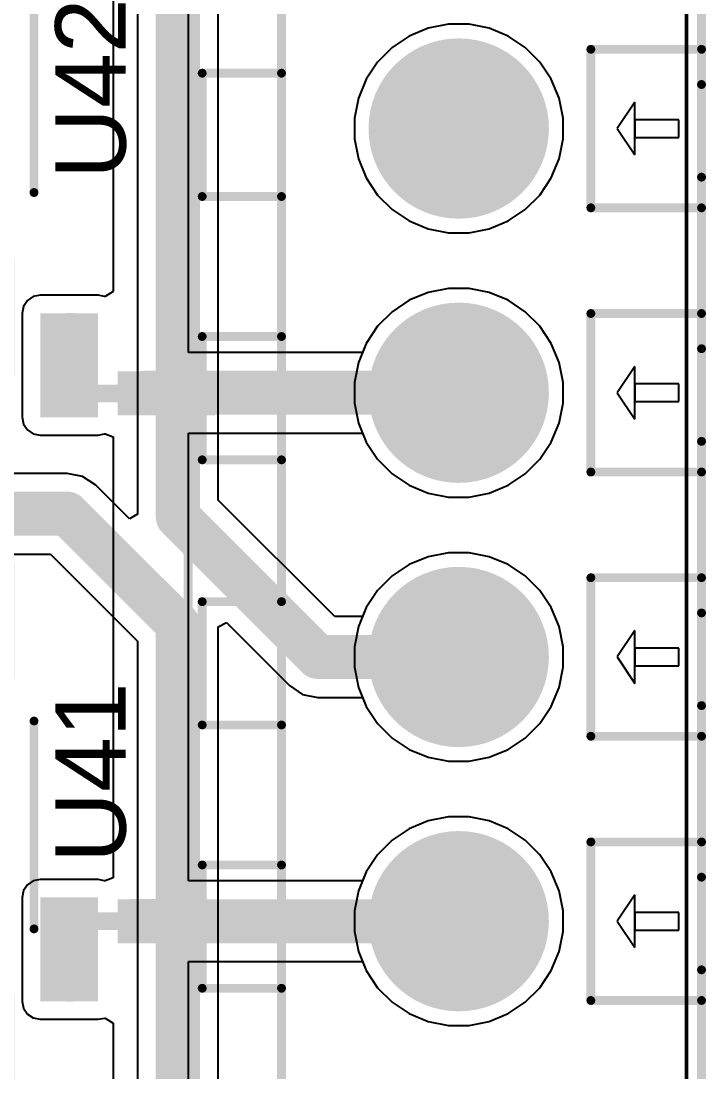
# Model space of a CAD drawing. Header units: millimetres. Extents: x 0 to 5423, y 0 to 5425.
# Drawn here: x 148.23 to 158.11, y 60.38 to 75.53 of the extents above; entities that cross this region are included whole.
import ezdxf

# ---------------------------------------------------------------- set-up
doc = ezdxf.new("R2010")
doc.units = ezdxf.units.MM
for name, color, linetype in [('BottomLayer', 5, 'Continuous'), ('BottomSolder', 6, 'Continuous'), ('MultiLayer', 9, 'Continuous'), ('PadHoleLayer', 156, 'Continuous'), ('TopLayer', 1, 'Continuous'), ('TopOverlay', 2, 'Continuous'), ('TopPaste', 8, 'Continuous'), ('TopSolder', 216, 'Continuous'), ('ViaHoleLayer', 16, 'Continuous')]:
    doc.layers.add(name, color=color, linetype=linetype)
doc.styles.add('Arial', font='', dxfattribs={"height": 0.2})
doc.styles.get('Arial').set_extended_font_data('Arial')

# ---------------------------------------------------------------- blocks, each defined once
blk = doc.blocks.new('N___T___P___39')
at = {"layer": 'TopLayer'}
for points in [[(-0.699, -0.318), (-0.699, 0.318), (-0.241, 0.318), (-0.241, -0.318)], [(0.241, -0.318), (0.241, 0.318), (0.699, 0.318), (0.699, -0.318)], [(-0.386, -0.127), (0.376, -0.127), (0.376, 0.127), (-0.386, 0.127)]]:
    blk.add_hatch(color=1, dxfattribs=at).paths.add_polyline_path(points)
at = {"layer": 'TopPaste'}
for points in [[(-0.699, -0.318), (-0.699, 0.318), (-0.241, 0.318), (-0.241, -0.318)], [(0.241, -0.318), (0.241, 0.318), (0.699, 0.318), (0.699, -0.318)]]:
    blk.add_hatch(color=8, dxfattribs=at).paths.add_polyline_path(points)
blk = doc.blocks.new('N___T___P___40')
at = {"layer": 'TopLayer'}
for points in [[(-0.699, -0.318), (-0.699, 0.318), (-0.241, 0.318), (-0.241, -0.318)], [(0.241, -0.318), (0.241, 0.318), (0.699, 0.318), (0.699, -0.318)], [(-0.385, -0.127), (0.377, -0.127), (0.377, 0.127), (-0.385, 0.127)]]:
    blk.add_hatch(color=1, dxfattribs=at).paths.add_polyline_path(points)
at = {"layer": 'TopPaste'}
for points in [[(-0.699, -0.318), (-0.699, 0.318), (-0.241, 0.318), (-0.241, -0.318)], [(0.241, -0.318), (0.241, 0.318), (0.699, 0.318), (0.699, -0.318)]]:
    blk.add_hatch(color=8, dxfattribs=at).paths.add_polyline_path(points)
blk = doc.blocks.new('SOP_4_2_54_101')
at = {"layer": 'TopLayer'}
for points in [[(-3.85, 1.67), (-2.4, 1.67), (-2.4, 0.87), (-3.85, 0.87)], [(2.4, 1.67), (3.85, 1.67), (3.85, 0.87), (2.4, 0.87)], [(-3.85, -0.87), (-2.4, -0.87), (-2.4, -1.67), (-3.85, -1.67)], [(2.4, -0.87), (3.85, -0.87), (3.85, -1.67), (2.4, -1.67)]]:
    blk.add_hatch(color=1, dxfattribs=at).paths.add_polyline_path(points)
at = {"layer": 'TopPaste'}
for points in [[(-3.85, 1.67), (-2.4, 1.67), (-2.4, 0.87), (-3.85, 0.87)], [(2.4, 1.67), (3.85, 1.67), (3.85, 0.87), (2.4, 0.87)], [(-3.85, -0.87), (-2.4, -0.87), (-2.4, -1.67), (-3.85, -1.67)], [(2.4, -0.87), (3.85, -0.87), (3.85, -1.67), (2.4, -1.67)]]:
    blk.add_hatch(color=8, dxfattribs=at).paths.add_polyline_path(points)
at = {"layer": 'TopSolder'}
for points in [[(-3.952, 1.772), (-2.298, 1.772), (-2.298, 0.768), (-3.952, 0.768)], [(2.298, 1.772), (3.952, 1.772), (3.952, 0.768), (2.298, 0.768)], [(-3.952, -0.768), (-2.298, -0.768), (-2.298, -1.772), (-3.952, -1.772)], [(2.298, -0.768), (3.952, -0.768), (3.952, -1.772), (2.298, -1.772)]]:
    blk.add_hatch(color=216, dxfattribs=at).paths.add_polyline_path(points)
at = {"layer": 'TopOverlay', "const_width": 0.127}
for points in [[(-1.321, 2.057), (1.676, 2.057)], [(-4.14, 1.473), (-4.14, 1.219)], [(-4.14, 1.473), (-4.013, 1.346)], [(-4.013, 1.346), (-4.14, 1.219)], [(-1.321, -2.057), (1.676, -2.057)]]:
    blk.add_lwpolyline(points, dxfattribs=at)
at = {"layer": 'TopOverlay', "const_width": 0.0635}
for points in [[(-1.353, 2.057, 1), (-1.289, 2.057, 1)], [(1.645, 2.057, 1), (1.708, 2.057, 1)], [(-4.172, 1.473, 1), (-4.108, 1.473, 1)], [(-4.172, 1.473, 1), (-4.108, 1.473, 1)], [(-4.045, 1.346, 1), (-3.981, 1.346, 1)], [(-4.045, 1.346, 1), (-3.981, 1.346, 1)], [(-4.172, 1.219, 1), (-4.108, 1.219, 1)], [(-4.172, 1.219, 1), (-4.108, 1.219, 1)], [(-1.353, -2.057, 1), (-1.289, -2.057, 1)], [(1.645, -2.057, 1), (1.708, -2.057, 1)]]:
    blk.add_lwpolyline(points, format="xyb", close=True, dxfattribs=at)
blk = doc.blocks.new('SOP_4_2_54_102')
at = {"layer": 'TopLayer'}
for points in [[(-3.85, 1.67), (-2.4, 1.67), (-2.4, 0.87), (-3.85, 0.87)], [(2.4, 1.67), (3.85, 1.67), (3.85, 0.87), (2.4, 0.87)], [(-3.85, -0.87), (-2.4, -0.87), (-2.4, -1.67), (-3.85, -1.67)], [(2.4, -0.87), (3.85, -0.87), (3.85, -1.67), (2.4, -1.67)]]:
    blk.add_hatch(color=1, dxfattribs=at).paths.add_polyline_path(points)
at = {"layer": 'TopPaste'}
for points in [[(-3.85, 1.67), (-2.4, 1.67), (-2.4, 0.87), (-3.85, 0.87)], [(2.4, 1.67), (3.85, 1.67), (3.85, 0.87), (2.4, 0.87)], [(-3.85, -0.87), (-2.4, -0.87), (-2.4, -1.67), (-3.85, -1.67)], [(2.4, -0.87), (3.85, -0.87), (3.85, -1.67), (2.4, -1.67)]]:
    blk.add_hatch(color=8, dxfattribs=at).paths.add_polyline_path(points)
at = {"layer": 'TopSolder'}
for points in [[(-3.952, 1.772), (-2.298, 1.772), (-2.298, 0.768), (-3.952, 0.768)], [(2.298, 1.772), (3.952, 1.772), (3.952, 0.768), (2.298, 0.768)], [(-3.952, -0.768), (-2.298, -0.768), (-2.298, -1.772), (-3.952, -1.772)], [(2.298, -0.768), (3.952, -0.768), (3.952, -1.772), (2.298, -1.772)]]:
    blk.add_hatch(color=216, dxfattribs=at).paths.add_polyline_path(points)
at = {"layer": 'TopOverlay', "const_width": 0.127}
for points in [[(-1.321, 2.057), (1.676, 2.057)], [(-4.14, 1.473), (-4.14, 1.219)], [(-4.14, 1.473), (-4.013, 1.346)], [(-4.013, 1.346), (-4.14, 1.219)], [(-1.321, -2.057), (1.676, -2.057)]]:
    blk.add_lwpolyline(points, dxfattribs=at)
at = {"layer": 'TopOverlay', "const_width": 0.0635}
for points in [[(-1.353, 2.057, 1), (-1.289, 2.057, 1)], [(1.645, 2.057, 1), (1.708, 2.057, 1)], [(-4.172, 1.473, 1), (-4.108, 1.473, 1)], [(-4.172, 1.473, 1), (-4.108, 1.473, 1)], [(-4.045, 1.346, 1), (-3.981, 1.346, 1)], [(-4.045, 1.346, 1), (-3.981, 1.346, 1)], [(-4.172, 1.219, 1), (-4.108, 1.219, 1)], [(-4.172, 1.219, 1), (-4.108, 1.219, 1)], [(-1.353, -2.057, 1), (-1.289, -2.057, 1)], [(1.645, -2.057, 1), (1.708, -2.057, 1)]]:
    blk.add_lwpolyline(points, format="xyb", close=True, dxfattribs=at)
blk = doc.blocks.new('DB125_3_81_8P_GN_S_301')
at = {"layer": 'BottomLayer'}
h = blk.add_hatch(color=5, dxfattribs=at)
edge = h.paths.add_edge_path()
edge.add_arc((-1.905, 0), 1.25, 0, 360)
h = blk.add_hatch(color=5, dxfattribs=at)
edge = h.paths.add_edge_path()
edge.add_arc((1.905, 0), 1.25, 0, 360)
h = blk.add_hatch(color=5, dxfattribs=at)
edge = h.paths.add_edge_path()
edge.add_arc((5.715, 0), 1.25, 0, 360)
h = blk.add_hatch(color=5, dxfattribs=at)
edge = h.paths.add_edge_path()
edge.add_arc((9.525, 0), 1.25, 0, 360)
at = {"layer": 'BottomSolder'}
h = blk.add_hatch(color=6, dxfattribs=at)
edge = h.paths.add_edge_path()
edge.add_arc((-1.905, 0), 1.3, 0, 360)
h = blk.add_hatch(color=6, dxfattribs=at)
edge = h.paths.add_edge_path()
edge.add_arc((1.905, 0), 1.3, 0, 360)
h = blk.add_hatch(color=6, dxfattribs=at)
edge = h.paths.add_edge_path()
edge.add_arc((5.715, 0), 1.3, 0, 360)
h = blk.add_hatch(color=6, dxfattribs=at)
edge = h.paths.add_edge_path()
edge.add_arc((9.525, 0), 1.3, 0, 360)
at = {"layer": 'MultiLayer'}
h = blk.add_hatch(color=9, dxfattribs=at)
edge = h.paths.add_edge_path()
edge.add_arc((-1.905, 0), 1.25, 0, 360)
h = blk.add_hatch(color=9, dxfattribs=at)
edge = h.paths.add_edge_path()
edge.add_arc((1.905, 0), 1.25, 0, 360)
h = blk.add_hatch(color=9, dxfattribs=at)
edge = h.paths.add_edge_path()
edge.add_arc((5.715, 0), 1.25, 0, 360)
h = blk.add_hatch(color=9, dxfattribs=at)
edge = h.paths.add_edge_path()
edge.add_arc((9.525, 0), 1.25, 0, 360)
at = {"layer": 'PadHoleLayer'}
h = blk.add_hatch(color=156, dxfattribs=at)
edge = h.paths.add_edge_path()
edge.add_arc((-1.905, 0), 0.625, 0, 360)
h = blk.add_hatch(color=156, dxfattribs=at)
edge = h.paths.add_edge_path()
edge.add_arc((1.905, 0), 0.625, 0, 360)
h = blk.add_hatch(color=156, dxfattribs=at)
edge = h.paths.add_edge_path()
edge.add_arc((5.715, 0), 0.625, 0, 360)
h = blk.add_hatch(color=156, dxfattribs=at)
edge = h.paths.add_edge_path()
edge.add_arc((9.525, 0), 0.625, 0, 360)
at = {"layer": 'TopLayer'}
h = blk.add_hatch(color=1, dxfattribs=at)
edge = h.paths.add_edge_path()
edge.add_arc((-1.905, 0), 1.25, 0, 360)
h = blk.add_hatch(color=1, dxfattribs=at)
edge = h.paths.add_edge_path()
edge.add_arc((1.905, 0), 1.25, 0, 360)
h = blk.add_hatch(color=1, dxfattribs=at)
edge = h.paths.add_edge_path()
edge.add_arc((5.715, 0), 1.25, 0, 360)
h = blk.add_hatch(color=1, dxfattribs=at)
edge = h.paths.add_edge_path()
edge.add_arc((9.525, 0), 1.25, 0, 360)
at = {"layer": 'TopSolder'}
h = blk.add_hatch(color=216, dxfattribs=at)
edge = h.paths.add_edge_path()
edge.add_arc((-1.905, 0), 1.3, 0, 360)
h = blk.add_hatch(color=216, dxfattribs=at)
edge = h.paths.add_edge_path()
edge.add_arc((1.905, 0), 1.3, 0, 360)
h = blk.add_hatch(color=216, dxfattribs=at)
edge = h.paths.add_edge_path()
edge.add_arc((5.715, 0), 1.3, 0, 360)
h = blk.add_hatch(color=216, dxfattribs=at)
edge = h.paths.add_edge_path()
edge.add_arc((9.525, 0), 1.3, 0, 360)
at = {"layer": 'TopOverlay'}
for p, q in [((-1.905, -2.286), (-2.286, -2.54)), ((-1.524, -2.54), (-1.905, -2.286)), ((1.905, -2.286), (1.524, -2.54)), ((2.286, -2.54), (1.905, -2.286)), ((5.715, -2.286), (5.334, -2.54)), ((6.096, -2.54), (5.715, -2.286)), ((9.525, -2.286), (9.144, -2.54)), ((9.906, -2.54), (9.525, -2.286)), ((-2.286, -2.54), (-1.524, -2.54)), ((-1.778, -2.54), (-2.032, -2.54)), ((-2.032, -2.54), (-2.032, -3.175)), ((-1.778, -3.175), (-1.778, -2.54)), ((1.524, -2.54), (2.286, -2.54)), ((2.032, -2.54), (1.778, -2.54)), ((1.778, -2.54), (1.778, -3.175)), ((2.032, -3.175), (2.032, -2.54)), ((5.334, -2.54), (6.096, -2.54)), ((5.842, -2.54), (5.588, -2.54)), ((5.588, -2.54), (5.588, -3.175)), ((5.842, -3.175), (5.842, -2.54)), ((9.144, -2.54), (9.906, -2.54)), ((9.652, -2.54), (9.398, -2.54)), ((9.398, -2.54), (9.398, -3.175)), ((9.652, -3.175), (9.652, -2.54)), ((-2.032, -3.175), (-1.778, -3.175)), ((1.778, -3.175), (2.032, -3.175)), ((5.588, -3.175), (5.842, -3.175)), ((9.398, -3.175), (9.652, -3.175))]:
    blk.add_line(p, q, dxfattribs=at)
at = {"layer": 'TopOverlay', "const_width": 0.127}
for points in [[(-15.245, 3.9), (15.245, 3.9)], [(-2.872, 3.697), (-2.872, 2.554)], [(-2.872, 3.697), (-1.094, 3.697)], [(-1.094, 3.697), (-1.094, 2.554)], [(0.925, 3.697), (0.925, 2.554)], [(0.925, 3.697), (2.703, 3.697)], [(2.703, 3.697), (2.703, 2.554)], [(4.748, 3.697), (4.748, 2.554)], [(4.748, 3.697), (6.526, 3.697)], [(6.526, 3.697), (6.526, 2.554)], [(8.545, 3.697), (8.545, 2.554)], [(8.545, 3.697), (10.323, 3.697)], [(10.323, 3.697), (10.323, 2.554)], [(-15.245, 2.554), (15.245, 2.554)], [(-2.872, 2.554), (-1.094, 2.554)], [(0.925, 2.554), (2.703, 2.554)], [(4.748, 2.554), (6.526, 2.554)], [(8.545, 2.554), (10.323, 2.554)], [(-3.048, -1.905), (-0.762, -1.905)], [(-3.048, -1.905), (-3.048, -3.5)], [(-0.762, -1.905), (-0.762, -3.5)], [(0.762, -1.905), (3.048, -1.905)], [(0.762, -1.905), (0.762, -3.5)], [(3.048, -1.905), (3.048, -3.5)], [(4.572, -1.905), (6.858, -1.905)], [(4.572, -1.905), (4.572, -3.5)], [(6.858, -1.905), (6.858, -3.5)], [(8.382, -1.905), (10.668, -1.905)], [(8.382, -1.905), (8.382, -3.5)], [(10.668, -1.905), (10.668, -3.5)], [(-15.245, -3.5), (15.245, -3.5)], [(-3.048, -3.5), (-2.606, -3.5)], [(-1.27, -3.5), (-0.762, -3.5)], [(0.762, -3.5), (1.204, -3.5)], [(2.54, -3.5), (3.048, -3.5)], [(4.572, -3.5), (5.014, -3.5)], [(6.35, -3.5), (6.858, -3.5)], [(8.382, -3.5), (8.824, -3.5)], [(10.16, -3.5), (10.668, -3.5)]]:
    blk.add_lwpolyline(points, dxfattribs=at)
at = {"layer": 'TopOverlay', "const_width": 0.0635}
for points in [[(-2.904, 3.697, 1), (-2.84, 3.697, 1)], [(-2.904, 3.697, 1), (-2.84, 3.697, 1)], [(-1.126, 3.697, 1), (-1.062, 3.697, 1)], [(-1.126, 3.697, 1), (-1.062, 3.697, 1)], [(0.893, 3.697, 1), (0.957, 3.697, 1)], [(0.893, 3.697, 1), (0.957, 3.697, 1)], [(2.671, 3.697, 1), (2.735, 3.697, 1)], [(2.671, 3.697, 1), (2.735, 3.697, 1)], [(4.716, 3.697, 1), (4.78, 3.697, 1)], [(4.716, 3.697, 1), (4.78, 3.697, 1)], [(6.494, 3.697, 1), (6.558, 3.697, 1)], [(6.494, 3.697, 1), (6.558, 3.697, 1)], [(8.513, 3.697, 1), (8.577, 3.697, 1)], [(8.513, 3.697, 1), (8.577, 3.697, 1)], [(10.291, 3.697, 1), (10.355, 3.697, 1)], [(10.291, 3.697, 1), (10.355, 3.697, 1)], [(-2.904, 2.554, 1), (-2.84, 2.554, 1)], [(-2.904, 2.554, 1), (-2.84, 2.554, 1)], [(-1.126, 2.554, 1), (-1.062, 2.554, 1)], [(-1.126, 2.554, 1), (-1.062, 2.554, 1)], [(0.893, 2.554, 1), (0.957, 2.554, 1)], [(0.893, 2.554, 1), (0.957, 2.554, 1)], [(2.671, 2.554, 1), (2.735, 2.554, 1)], [(2.671, 2.554, 1), (2.735, 2.554, 1)], [(4.716, 2.554, 1), (4.78, 2.554, 1)], [(4.716, 2.554, 1), (4.78, 2.554, 1)], [(6.494, 2.554, 1), (6.558, 2.554, 1)], [(6.494, 2.554, 1), (6.558, 2.554, 1)], [(8.513, 2.554, 1), (8.577, 2.554, 1)], [(8.513, 2.554, 1), (8.577, 2.554, 1)], [(10.291, 2.554, 1), (10.355, 2.554, 1)], [(10.291, 2.554, 1), (10.355, 2.554, 1)], [(-3.08, -1.905, 1), (-3.016, -1.905, 1)], [(-3.08, -1.905, 1), (-3.016, -1.905, 1)], [(-0.794, -1.905, 1), (-0.73, -1.905, 1)], [(-0.794, -1.905, 1), (-0.73, -1.905, 1)], [(0.73, -1.905, 1), (0.794, -1.905, 1)], [(0.73, -1.905, 1), (0.794, -1.905, 1)], [(3.016, -1.905, 1), (3.08, -1.905, 1)], [(3.016, -1.905, 1), (3.08, -1.905, 1)], [(4.54, -1.905, 1), (4.604, -1.905, 1)], [(4.54, -1.905, 1), (4.604, -1.905, 1)], [(6.826, -1.905, 1), (6.89, -1.905, 1)], [(6.826, -1.905, 1), (6.89, -1.905, 1)], [(8.35, -1.905, 1), (8.414, -1.905, 1)], [(8.35, -1.905, 1), (8.414, -1.905, 1)], [(10.636, -1.905, 1), (10.7, -1.905, 1)], [(10.636, -1.905, 1), (10.7, -1.905, 1)], [(-3.08, -3.5, 1), (-3.016, -3.5, 1)], [(-3.08, -3.5, 1), (-3.016, -3.5, 1)], [(-2.638, -3.5, 1), (-2.574, -3.5, 1)], [(-1.302, -3.5, 1), (-1.238, -3.5, 1)], [(-0.794, -3.5, 1), (-0.73, -3.5, 1)], [(-0.794, -3.5, 1), (-0.73, -3.5, 1)], [(0.73, -3.5, 1), (0.794, -3.5, 1)], [(0.73, -3.5, 1), (0.794, -3.5, 1)], [(1.172, -3.5, 1), (1.236, -3.5, 1)], [(2.508, -3.5, 1), (2.572, -3.5, 1)], [(3.016, -3.5, 1), (3.08, -3.5, 1)], [(3.016, -3.5, 1), (3.08, -3.5, 1)], [(4.54, -3.5, 1), (4.604, -3.5, 1)], [(4.54, -3.5, 1), (4.604, -3.5, 1)], [(4.982, -3.5, 1), (5.046, -3.5, 1)], [(6.318, -3.5, 1), (6.382, -3.5, 1)], [(6.826, -3.5, 1), (6.89, -3.5, 1)], [(6.826, -3.5, 1), (6.89, -3.5, 1)], [(8.35, -3.5, 1), (8.414, -3.5, 1)], [(8.35, -3.5, 1), (8.414, -3.5, 1)], [(8.792, -3.5, 1), (8.856, -3.5, 1)], [(10.128, -3.5, 1), (10.192, -3.5, 1)], [(10.636, -3.5, 1), (10.7, -3.5, 1)], [(10.636, -3.5, 1), (10.7, -3.5, 1)]]:
    blk.add_lwpolyline(points, format="xyb", close=True, dxfattribs=at)

msp = doc.modelspace()

# ---------------------------------------------------------------- hatches: boundary and pattern name
at = {"layer": 'BottomLayer'}
h = msp.add_hatch(color=5, dxfattribs=at)
edge = h.paths.add_edge_path()
edge.add_arc((148.943, 70.922), 0.3, 0, 360)
h = msp.add_hatch(color=5, dxfattribs=at)
edge = h.paths.add_edge_path()
edge.add_arc((148.943, 61.791), 0.3, 0, 360)
at = {"layer": 'BottomSolder'}
h = msp.add_hatch(color=6, dxfattribs=at)
edge = h.paths.add_edge_path()
edge.add_arc((148.943, 70.922), 0.402, 0, 360)
h = msp.add_hatch(color=6, dxfattribs=at)
edge = h.paths.add_edge_path()
edge.add_arc((148.943, 61.791), 0.402, 0, 360)
at = {"layer": 'TopLayer'}
for points in [[(149.346, 69.819), (149.346, 71.318), (148.511, 71.318), (148.511, 69.819)], [(149.628, 69.845), (151.032, 69.845), (151.032, 70.48), (149.628, 70.48)], [(148.511, 62.894), (148.511, 61.395), (149.346, 61.395), (149.346, 62.894)], [(149.628, 62.233), (151.032, 62.233), (151.032, 62.868), (149.628, 62.868)]]:
    msp.add_hatch(color=1, dxfattribs=at).paths.add_polyline_path(points)
h = msp.add_hatch(color=1, dxfattribs=at)
edge = h.paths.add_edge_path()
edge.add_arc((148.943, 70.922), 0.3, 0, 360)
h = msp.add_hatch(color=1, dxfattribs=at)
edge = h.paths.add_edge_path()
edge.add_arc((148.943, 61.791), 0.3, 0, 360)
at = {"layer": 'TopSolder'}
h = msp.add_hatch(color=216, dxfattribs=at)
edge = h.paths.add_edge_path()
edge.add_arc((148.943, 70.922), 0.402, 0, 360)
h = msp.add_hatch(color=216, dxfattribs=at)
edge = h.paths.add_edge_path()
edge.add_arc((148.943, 61.791), 0.402, 0, 360)
at = {"layer": 'ViaHoleLayer'}
h = msp.add_hatch(color=16, dxfattribs=at)
edge = h.paths.add_edge_path()
edge.add_arc((148.943, 70.922), 0.15, 0, 360)
h = msp.add_hatch(color=16, dxfattribs=at)
edge = h.paths.add_edge_path()
edge.add_arc((148.943, 61.791), 0.15, 0, 360)

# ---------------------------------------------------------------- linework, layer by layer
at = {"layer": 'BottomLayer'}
for p, q in [((157.81, 155.456), (157.81, 13.444)), ((151.078, 68.622), (151.078, 77.775)), ((149.912, 77.533), (149.912, 68.418)), ((154.395, 75.485), (154.105, 75.427)), ((154.692, 75.485), (154.395, 75.485)), ((154.982, 75.427), (154.692, 75.485)), ((154.105, 75.427), (153.831, 75.314)), ((155.256, 75.314), (154.982, 75.427)), ((153.831, 75.314), (153.585, 75.149)), ((155.502, 75.149), (155.256, 75.314)), ((153.585, 75.149), (153.375, 74.939)), ((155.712, 74.939), (155.502, 75.149)), ((153.375, 74.939), (153.211, 74.693)), ((155.876, 74.693), (155.712, 74.939)), ((153.211, 74.693), (153.097, 74.419)), ((155.99, 74.419), (155.876, 74.693)), ((153.097, 74.419), (153.039, 74.129)), ((156.047, 74.129), (155.99, 74.419)), ((153.039, 74.129), (153.039, 73.833)), ((156.047, 73.833), (156.047, 74.129)), ((153.039, 73.833), (153.097, 73.542)), ((155.99, 73.542), (156.047, 73.833)), ((153.097, 73.542), (153.211, 73.268)), ((155.876, 73.268), (155.99, 73.542)), ((153.211, 73.268), (153.375, 73.022)), ((155.712, 73.022), (155.876, 73.268)), ((153.375, 73.022), (153.585, 72.812)), ((155.502, 72.812), (155.712, 73.022)), ((153.585, 72.812), (153.831, 72.648)), ((155.256, 72.648), (155.502, 72.812)), ((153.831, 72.648), (154.105, 72.534)), ((154.982, 72.534), (155.256, 72.648)), ((154.105, 72.534), (154.395, 72.477)), ((154.395, 72.477), (154.692, 72.477)), ((154.692, 72.477), (154.982, 72.534)), ((154.105, 71.617), (153.831, 71.504)), ((154.395, 71.675), (154.105, 71.617)), ((154.692, 71.675), (154.395, 71.675)), ((154.982, 71.617), (154.692, 71.675)), ((155.256, 71.504), (154.982, 71.617)), ((153.831, 71.504), (153.585, 71.339)), ((155.502, 71.339), (155.256, 71.504)), ((153.585, 71.339), (153.375, 71.129)), ((155.712, 71.129), (155.502, 71.339)), ((153.375, 71.129), (153.211, 70.883)), ((155.876, 70.883), (155.712, 71.129)), ((153.211, 70.883), (153.097, 70.609)), ((155.99, 70.609), (155.876, 70.883)), ((153.097, 70.609), (153.039, 70.319)), ((156.047, 70.319), (155.99, 70.609)), ((153.039, 70.319), (153.039, 70.023)), ((156.047, 70.023), (156.047, 70.319)), ((153.039, 70.023), (153.097, 69.732)), ((155.99, 69.732), (156.047, 70.023)), ((153.097, 69.732), (153.211, 69.458)), ((155.876, 69.458), (155.99, 69.732)), ((153.211, 69.458), (153.375, 69.212)), ((155.712, 69.212), (155.876, 69.458)), ((153.375, 69.212), (153.585, 69.002)), ((155.502, 69.002), (155.712, 69.212)), ((148.9, 69.009), (147.635, 69.009)), ((149.123, 68.965), (148.9, 69.009)), ((149.312, 68.839), (149.123, 68.965)), ((153.585, 69.002), (153.831, 68.838)), ((155.256, 68.838), (155.502, 69.002)), ((149.796, 68.355), (149.312, 68.839)), ((153.831, 68.838), (154.105, 68.724)), ((154.982, 68.724), (155.256, 68.838)), ((154.105, 68.724), (154.395, 68.667)), ((154.395, 68.667), (154.692, 68.667)), ((154.692, 68.667), (154.982, 68.724)), ((152.757, 66.943), (151.078, 68.622)), ((149.912, 68.418), (149.796, 68.355)), ((147.635, 67.844), (148.659, 67.844)), ((148.659, 67.844), (149.912, 66.591)), ((154.105, 67.807), (153.831, 67.694)), ((154.395, 67.865), (154.105, 67.807)), ((154.692, 67.865), (154.395, 67.865)), ((154.982, 67.807), (154.692, 67.865)), ((155.256, 67.694), (154.982, 67.807)), ((153.831, 67.694), (153.585, 67.529)), ((155.502, 67.529), (155.256, 67.694)), ((153.585, 67.529), (153.375, 67.319)), ((155.712, 67.319), (155.502, 67.529)), ((153.375, 67.319), (153.211, 67.073)), ((155.876, 67.073), (155.712, 67.319)), ((153.211, 67.073), (153.157, 66.943)), ((155.99, 66.799), (155.876, 67.073)), ((151.078, 66.794), (151.194, 66.858)), ((151.194, 66.858), (152.103, 65.949)), ((153.157, 66.943), (152.757, 66.943)), ((151.078, 60.118), (151.078, 66.794)), ((156.047, 66.509), (155.99, 66.799)), ((149.912, 66.591), (149.912, 59.876)), ((156.047, 66.213), (156.047, 66.509)), ((155.99, 65.922), (156.047, 66.213)), ((152.103, 65.949), (152.292, 65.822)), ((152.292, 65.822), (152.515, 65.778)), ((152.515, 65.778), (153.157, 65.778)), ((153.157, 65.778), (153.211, 65.648)), ((155.876, 65.648), (155.99, 65.922)), ((153.211, 65.648), (153.375, 65.402)), ((155.712, 65.402), (155.876, 65.648)), ((153.375, 65.402), (153.585, 65.192)), ((155.502, 65.192), (155.712, 65.402)), ((153.585, 65.192), (153.831, 65.028)), ((155.256, 65.028), (155.502, 65.192)), ((153.831, 65.028), (154.105, 64.914)), ((154.982, 64.914), (155.256, 65.028)), ((154.105, 64.914), (154.395, 64.857)), ((154.692, 64.857), (154.982, 64.914)), ((154.395, 64.857), (154.692, 64.857)), ((154.105, 63.997), (153.831, 63.884)), ((154.395, 64.055), (154.105, 63.997)), ((154.692, 64.055), (154.395, 64.055)), ((154.982, 63.997), (154.692, 64.055)), ((155.256, 63.884), (154.982, 63.997)), ((153.831, 63.884), (153.585, 63.719)), ((155.502, 63.719), (155.256, 63.884)), ((153.585, 63.719), (153.375, 63.509)), ((155.712, 63.509), (155.502, 63.719)), ((153.375, 63.509), (153.211, 63.263)), ((155.876, 63.263), (155.712, 63.509)), ((153.211, 63.263), (153.097, 62.989)), ((155.99, 62.989), (155.876, 63.263)), ((153.097, 62.989), (153.039, 62.699)), ((156.047, 62.699), (155.99, 62.989)), ((153.039, 62.699), (153.039, 62.403)), ((156.047, 62.403), (156.047, 62.699)), ((153.039, 62.403), (153.097, 62.112)), ((155.99, 62.112), (156.047, 62.403)), ((153.097, 62.112), (153.211, 61.838)), ((155.876, 61.838), (155.99, 62.112)), ((153.211, 61.838), (153.375, 61.592)), ((155.712, 61.592), (155.876, 61.838)), ((153.375, 61.592), (153.585, 61.382)), ((155.502, 61.382), (155.712, 61.592)), ((153.585, 61.382), (153.831, 61.218)), ((155.256, 61.218), (155.502, 61.382)), ((153.831, 61.218), (154.105, 61.104)), ((154.105, 61.104), (154.395, 61.047)), ((154.692, 61.047), (154.982, 61.104)), ((154.982, 61.104), (155.256, 61.218)), ((154.395, 61.047), (154.692, 61.047))]:
    msp.add_line(p, q, dxfattribs=at)
at = {"layer": 'BottomLayer', "const_width": 0.635}
for points in [[(150.495, 68.381), (150.495, 77.775)], [(147.635, 68.427), (148.9, 68.427)], [(148.9, 68.427), (150.495, 66.832)], [(150.495, 68.381), (152.515, 66.361)], [(150.495, 59.876), (150.495, 66.832)], [(152.515, 66.361), (154.543, 66.361)]]:
    msp.add_lwpolyline(points, dxfattribs=at)
at = {"layer": 'BottomLayer', "const_width": 0.318}
for points in [[(148.742, 68.427, 1), (149.059, 68.427, 1)], [(148.742, 68.427, 1), (149.059, 68.427, 1)], [(150.336, 68.381, 1), (150.654, 68.381, 1)], [(150.336, 68.381, 1), (150.654, 68.381, 1)], [(150.336, 66.832, 1), (150.654, 66.832, 1)], [(150.336, 66.832, 1), (150.654, 66.832, 1)], [(152.356, 66.361, 1), (152.674, 66.361, 1)], [(152.356, 66.361, 1), (152.674, 66.361, 1)], [(154.385, 66.361, 1), (154.702, 66.361, 1)]]:
    msp.add_lwpolyline(points, format="xyb", close=True, dxfattribs=at)
at = {"layer": 'TopLayer'}
for p, q in [((157.836, 155.245), (157.836, 5.489)), ((149.565, 91.929), (149.565, 71.63)), ((150.647, 70.753), (150.647, 78.207)), ((154.395, 75.485), (154.105, 75.427)), ((154.692, 75.485), (154.395, 75.485)), ((154.717, 75.48), (154.692, 75.485)), ((154.982, 75.427), (154.717, 75.48)), ((154.105, 75.427), (153.831, 75.314)), ((155.256, 75.314), (154.982, 75.427)), ((153.831, 75.314), (153.585, 75.149)), ((155.502, 75.149), (155.256, 75.314)), ((153.585, 75.149), (153.375, 74.939)), ((155.712, 74.939), (155.502, 75.149)), ((153.375, 74.939), (153.211, 74.693)), ((155.876, 74.693), (155.712, 74.939)), ((153.211, 74.693), (153.097, 74.419)), ((155.99, 74.419), (155.876, 74.693)), ((153.097, 74.419), (153.039, 74.129)), ((156.047, 74.129), (155.99, 74.419)), ((153.039, 74.129), (153.039, 73.833)), ((156.047, 73.833), (156.047, 74.129)), ((153.039, 73.833), (153.097, 73.542)), ((155.99, 73.542), (156.047, 73.833)), ((153.097, 73.542), (153.211, 73.268)), ((155.876, 73.268), (155.99, 73.542)), ((153.211, 73.268), (153.375, 73.022)), ((155.712, 73.022), (155.876, 73.268)), ((153.375, 73.022), (153.585, 72.812)), ((155.502, 72.812), (155.712, 73.022)), ((153.585, 72.812), (153.831, 72.648)), ((155.256, 72.648), (155.502, 72.812)), ((153.831, 72.648), (154.105, 72.534)), ((154.982, 72.534), (155.256, 72.648)), ((154.105, 72.534), (154.395, 72.477)), ((154.395, 72.477), (154.692, 72.477)), ((154.692, 72.477), (154.982, 72.534)), ((148.412, 71.557), (148.328, 71.501)), ((148.511, 71.577), (148.412, 71.557)), ((149.346, 71.577), (148.511, 71.577)), ((149.438, 71.558), (149.346, 71.577)), ((149.447, 71.558), (149.438, 71.558)), ((149.565, 71.63), (149.447, 71.558)), ((154.105, 71.617), (153.831, 71.504)), ((154.395, 71.675), (154.105, 71.617)), ((154.692, 71.675), (154.395, 71.675)), ((154.982, 71.617), (154.692, 71.675)), ((155.256, 71.504), (154.982, 71.617)), ((148.272, 71.417), (148.252, 71.318)), ((148.328, 71.501), (148.272, 71.417)), ((153.831, 71.504), (153.585, 71.339)), ((155.502, 71.339), (155.256, 71.504)), ((148.252, 71.318), (148.252, 69.819)), ((153.585, 71.339), (153.375, 71.129)), ((155.712, 71.129), (155.502, 71.339)), ((153.375, 71.129), (153.211, 70.883)), ((155.876, 70.883), (155.712, 71.129)), ((153.211, 70.883), (153.157, 70.753)), ((155.99, 70.609), (155.876, 70.883)), ((153.157, 70.753), (150.647, 70.753)), ((156.047, 70.319), (155.99, 70.609)), ((156.047, 70.023), (156.047, 70.319)), ((155.99, 69.732), (156.047, 70.023)), ((148.252, 69.819), (148.272, 69.72)), ((148.272, 69.72), (148.328, 69.636)), ((155.876, 69.458), (155.99, 69.732)), ((148.328, 69.636), (148.412, 69.58)), ((148.412, 69.58), (148.511, 69.56)), ((149.346, 69.56), (149.438, 69.579)), ((149.438, 69.579), (149.449, 69.579)), ((149.449, 69.579), (149.565, 69.535)), ((150.647, 63.133), (150.647, 69.586)), ((150.647, 69.586), (151.032, 69.586)), ((151.032, 69.586), (151.043, 69.588)), ((151.043, 69.588), (153.157, 69.588)), ((153.157, 69.588), (153.211, 69.458)), ((148.511, 69.56), (149.346, 69.56)), ((149.565, 69.535), (149.565, 63.178)), ((153.211, 69.458), (153.375, 69.212)), ((155.712, 69.212), (155.876, 69.458)), ((153.375, 69.212), (153.585, 69.002)), ((155.502, 69.002), (155.712, 69.212)), ((153.585, 69.002), (153.831, 68.838)), ((155.256, 68.838), (155.502, 69.002)), ((153.831, 68.838), (154.105, 68.724)), ((154.982, 68.724), (155.256, 68.838)), ((154.105, 68.724), (154.395, 68.667)), ((154.395, 68.667), (154.692, 68.667)), ((154.692, 68.667), (154.982, 68.724)), ((154.105, 67.807), (153.831, 67.694)), ((154.395, 67.865), (154.105, 67.807)), ((154.692, 67.865), (154.395, 67.865)), ((154.982, 67.807), (154.692, 67.865)), ((155.256, 67.694), (154.982, 67.807)), ((153.831, 67.694), (153.585, 67.529)), ((155.502, 67.529), (155.256, 67.694)), ((153.585, 67.529), (153.375, 67.319)), ((155.712, 67.319), (155.502, 67.529)), ((153.375, 67.319), (153.211, 67.073)), ((155.876, 67.073), (155.712, 67.319)), ((153.211, 67.073), (153.097, 66.799)), ((155.99, 66.799), (155.876, 67.073)), ((153.097, 66.799), (153.039, 66.509)), ((156.047, 66.509), (155.99, 66.799)), ((153.039, 66.509), (153.039, 66.213)), ((156.047, 66.213), (156.047, 66.509)), ((153.039, 66.213), (153.097, 65.922)), ((155.99, 65.922), (156.047, 66.213)), ((153.097, 65.922), (153.211, 65.648)), ((155.876, 65.648), (155.99, 65.922)), ((153.211, 65.648), (153.375, 65.402)), ((155.712, 65.402), (155.876, 65.648)), ((153.375, 65.402), (153.585, 65.192)), ((155.502, 65.192), (155.712, 65.402)), ((153.585, 65.192), (153.831, 65.028)), ((155.256, 65.028), (155.502, 65.192)), ((153.831, 65.028), (154.105, 64.914)), ((154.982, 64.914), (155.256, 65.028)), ((154.105, 64.914), (154.395, 64.857)), ((154.692, 64.857), (154.982, 64.914)), ((154.395, 64.857), (154.692, 64.857)), ((154.105, 63.997), (153.831, 63.884)), ((154.395, 64.055), (154.105, 63.997)), ((154.692, 64.055), (154.395, 64.055)), ((154.982, 63.997), (154.692, 64.055)), ((155.256, 63.884), (154.982, 63.997)), ((153.831, 63.884), (153.585, 63.719)), ((155.502, 63.719), (155.256, 63.884)), ((153.585, 63.719), (153.375, 63.509)), ((155.712, 63.509), (155.502, 63.719)), ((153.375, 63.509), (153.211, 63.263)), ((155.876, 63.263), (155.712, 63.509)), ((153.211, 63.263), (153.157, 63.133)), ((155.99, 62.989), (155.876, 63.263)), ((148.328, 63.077), (148.272, 62.993)), ((148.412, 63.133), (148.328, 63.077)), ((148.511, 63.153), (148.412, 63.133)), ((149.346, 63.153), (148.511, 63.153)), ((149.438, 63.134), (149.346, 63.153)), ((149.449, 63.134), (149.438, 63.134)), ((149.565, 63.178), (149.449, 63.134)), ((153.157, 63.133), (150.647, 63.133)), ((148.272, 62.993), (148.252, 62.894)), ((148.252, 62.894), (148.252, 61.395)), ((156.047, 62.699), (155.99, 62.989)), ((156.047, 62.403), (156.047, 62.699)), ((155.99, 62.112), (156.047, 62.403)), ((155.876, 61.838), (155.99, 62.112)), ((150.647, 55.513), (150.647, 61.968)), ((150.647, 61.968), (153.157, 61.968)), ((153.157, 61.968), (153.211, 61.838)), ((153.211, 61.838), (153.375, 61.592)), ((155.712, 61.592), (155.876, 61.838)), ((153.375, 61.592), (153.585, 61.382)), ((155.502, 61.382), (155.712, 61.592)), ((148.252, 61.395), (148.272, 61.296)), ((153.585, 61.382), (153.831, 61.218)), ((155.256, 61.218), (155.502, 61.382)), ((148.272, 61.296), (148.328, 61.212)), ((148.328, 61.212), (148.412, 61.156)), ((148.412, 61.156), (148.511, 61.136)), ((148.511, 61.136), (149.346, 61.136)), ((149.346, 61.136), (149.438, 61.154)), ((149.438, 61.154), (149.447, 61.155)), ((149.447, 61.155), (149.565, 61.083)), ((149.565, 61.083), (149.565, 56.398)), ((153.831, 61.218), (154.105, 61.104)), ((154.105, 61.104), (154.395, 61.047)), ((154.692, 61.047), (154.982, 61.104)), ((154.982, 61.104), (155.256, 61.218)), ((154.395, 61.047), (154.692, 61.047))]:
    msp.add_line(p, q, dxfattribs=at)
at = {"layer": 'TopLayer', "const_width": 0.635}
for points in [[(150.035, 70.171), (154.543, 70.171)], [(150.035, 62.551), (154.543, 62.551)]]:
    msp.add_lwpolyline(points, dxfattribs=at)
at = {"layer": 'TopLayer', "const_width": 0.318}
for points in [[(149.876, 70.171, 1), (150.194, 70.171, 1)], [(154.385, 70.171, 1), (154.702, 70.171, 1)], [(149.876, 62.551, 1), (150.194, 62.551, 1)], [(154.385, 62.551, 1), (154.702, 62.551, 1)]]:
    msp.add_lwpolyline(points, format="xyb", close=True, dxfattribs=at)

# ---------------------------------------------------------------- block references
at = {"rotation": 90}
for name, p in [('DB125_3_81_8P_GN_S_301', (154.543, 64.456)), ('SOP_4_2_54_101', (146.365, 74.379)), ('SOP_4_2_54_102', (146.365, 63.761))]:
    msp.add_blockref(name, p, dxfattribs=at)
for name, p in [('N___T___P___39', (149.565, 70.162)), ('N___T___P___40', (149.565, 62.551))]:
    msp.add_blockref(name, p)

# ---------------------------------------------------------------- texts
at = {"layer": 'TopOverlay', "style": 'Arial'}
for s, p in [('U42', (149.743, 73.253)), ('U41', (149.743, 63.389))]:
    msp.add_text(s, height=1.016, rotation=90, dxfattribs=at).set_placement(p)

doc.saveas('drawing.dxf')
